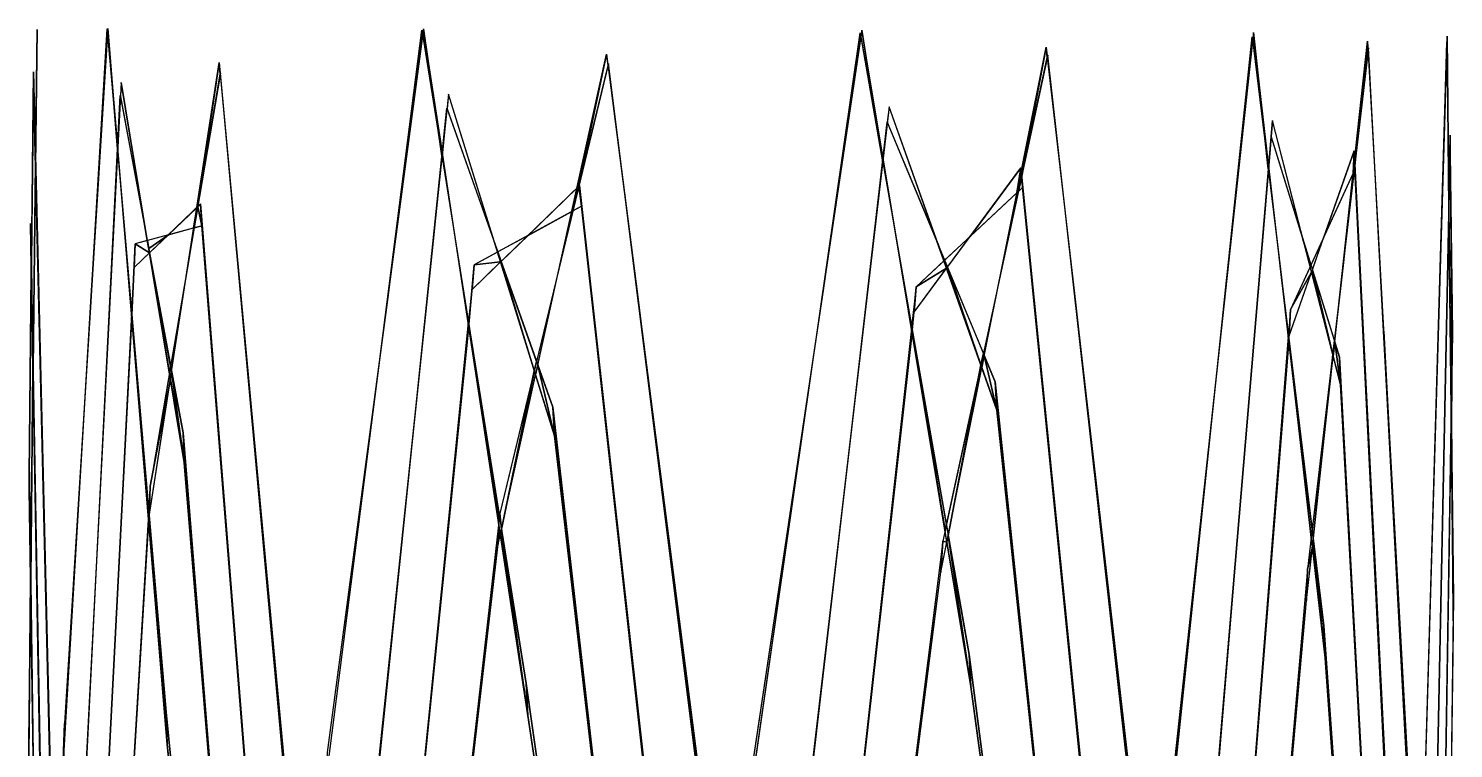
# Model space of a CAD drawing. Header units: metres. Extents: x -336 to 91, y -252 to 264.
# Drawn here: x 7.1 to 91, y -151 to -108.6 of the extents above; entities that cross this region are included whole.
import ezdxf

# ---------------------------------------------------------------- set-up
doc = ezdxf.new("R2010")
doc.units = ezdxf.units.M

msp = doc.modelspace()

# ---------------------------------------------------------------- linework, layer by layer
for p, q in [((7.561676, -108.64694, -415.6922), (7.055633, -150.58237, -415.6922)), ((7.055786, -152.48373, -414.6922), (7.561676, -108.64694, -415.6922)), ((9.136536, -151.43607, -413.6922), (11.689056, -108.60188, -412.6922)), ((11.740448, -108.58696, -411.6922), (9.171753, -149.53436, -412.6922)), ((11.689056, -108.60188, -412.6922), (15.173065, -148.87527, -411.6922)), ((15.237671, -150.77658, -410.6922), (11.740448, -108.58696, -411.6922)), ((24.567017, -153.14209, -409.6922), (30.24292, -108.68863, -408.6922)), ((30.343628, -108.59639, -407.6922), (24.659088, -151.2414, -408.6922)), ((30.24292, -108.68863, -408.6922), (36.387634, -147.17102, -407.6922)), ((36.494537, -149.06973, -406.6922), (30.343628, -108.59639, -407.6922)), ((49.46353, -154.84393, -405.6922), (56.068756, -108.84459, -404.6922)), ((56.17752, -108.67523, -403.6922), (49.574493, -152.94733, -404.6922)), ((56.068756, -108.84459, -404.6922), (62.49884, -145.47243, -403.6922)), ((62.60547, -147.36475, -402.6922), (56.17752, -108.67523, -403.6922)), ((74.20236, -156.53874, -401.6922), (79.183716, -109.06952, -400.6922)), ((79.26068, -108.82333, -399.6922), (74.29141, -154.65, -400.6922)), ((79.183716, -109.06952, -400.6922), (83.41379, -143.78223, -399.6922)), ((83.47714, -145.66508, -398.6922), (79.26068, -108.82333, -399.6922)), ((90.66794, -109.0405, -395.6922), (89.253296, -156.34595, -396.6922)), ((91.04541, -143.97418, -394.6922), (90.66794, -109.0405, -395.6922)), ((60.834106, -140.62668, -386.6922), (67.03439, -109.68034, -387.6922)), ((67.03439, -109.68034, -387.6922), (72.78412, -159.70586, -388.6922)), ((82.38385, -142.29295, -390.6922), (85.988464, -109.3262, -391.6922)), ((86.04285, -109.72479, -392.6922), (82.44992, -140.43842, -391.6922)), ((85.988464, -109.3262, -391.6922), (88.67569, -158.03238, -392.6922)), ((88.71356, -159.8958, -393.6922), (86.04285, -109.72479, -392.6922)), ((89.220825, -158.22357, -397.6922), (90.65271, -109.36311, -396.6922)), ((90.65271, -109.36311, -396.6922), (91.0477, -142.1032, -395.6922)), ((14.17215, -137.34618, -378.6922), (18.288147, -110.590164, -379.6922)), ((18.288147, -110.590164, -379.6922), (23.173065, -163.00609, -380.6922)), ((34.736847, -138.97684, -382.6922), (41.129303, -110.10182, -383.6922)), ((41.23987, -110.650024, -384.6922), (34.842133, -137.16154, -383.6922)), ((41.129303, -110.10182, -383.6922), (47.71927, -161.36488, -384.6922)), ((47.831818, -163.19131, -385.6922), (41.23987, -110.650024, -384.6922)), ((67.13608, -110.15398, -388.6922), (60.94336, -138.79001, -387.6922)), ((72.87689, -161.55278, -389.6922), (67.13608, -110.15398, -388.6922)), ((7.091736, -135.73679, -374.6922), (7.340668, -111.14502, -375.6922)), ((7.340668, -111.14502, -375.6922), (8.629333, -164.62614, -376.6922)), ((18.364899, -111.21202, -380.6922), (14.234619, -135.55496, -379.6922)), ((23.260803, -164.80948, -381.6922), (18.364899, -111.21202, -380.6922)), ((7.353699, -111.83914, -376.6922), (7.087311, -133.97322, -375.6922)), ((8.659637, -166.40396, -377.6922), (7.353699, -111.83914, -376.6922)), ((9.673798, -167.97186, -373.6922), (12.461853, -112.530304, -372.6922)), ((12.516602, -111.76439, -371.6922), (9.713501, -166.2242, -372.6922)), ((12.461853, -112.530304, -372.6922), (16.16278, -132.41922, -371.6922)), ((16.231293, -134.15192, -370.6922), (12.516602, -111.76439, -371.6922)), ((31.816895, -112.448105, -367.6922), (26.006317, -167.79462, -368.6922)), ((38.059296, -132.59424, -366.6922), (31.816895, -112.448105, -367.6922)), ((25.910156, -169.51163, -369.6922), (31.715485, -113.28428, -368.6922)), ((31.715485, -113.28428, -368.6922), (37.951904, -130.89508, -367.6922)), ((57.783447, -113.19539, -363.6922), (51.20642, -169.33719, -364.6922)), ((64.13797, -131.06685, -362.6922), (57.783447, -113.19539, -363.6922)), ((51.093994, -171.02008, -365.6922), (57.672028, -114.0999, -364.6922)), ((57.672028, -114.0999, -364.6922), (64.03406, -129.40321, -363.6922)), ((80.37213, -114.00391, -359.6922), (75.57727, -170.84991, -360.6922)), ((84.386505, -129.5717, -358.6922), (80.37213, -114.00391, -359.6922)), ((75.48886, -172.4942, -361.6922), (80.29788, -114.9758, -360.6922)), ((80.29788, -114.9758, -360.6922), (84.3262, -127.94635, -359.6922)), ((90.85779, -114.87285, -355.6922), (89.696014, -172.328, -356.6922)), ((90.97769, -128.11017, -354.6922), (90.85779, -114.87285, -355.6922)), ((81.36365, -126.68689, -350.6922), (85.18457, -115.80149, -351.6922)), ((85.18457, -115.80149, -351.6922), (88.10498, -173.7707, -352.6922)), ((89.66745, -173.93265, -357.6922), (90.84671, -115.910736, -356.6922)), ((90.84671, -115.910736, -356.6922), (90.984314, -126.527695, -355.6922)), ((59.260773, -125.30307, -346.6922), (65.54547, -116.78693, -347.6922)), ((65.54547, -116.78693, -347.6922), (71.42139, -175.17508, -348.6922)), ((85.24182, -116.90279, -352.6922), (81.435455, -125.147995, -351.6922)), ((88.14676, -175.33224, -353.6922), (85.24182, -116.90279, -352.6922)), ((33.215393, -123.96052, -342.6922), (39.534668, -117.82858, -343.6922)), ((39.534668, -117.82858, -343.6922), (46.09378, -176.53828, -344.6922)), ((65.65015, -117.9505, -348.6922), (59.371155, -123.81035, -347.6922)), ((71.5155, -176.69069, -349.6922), (65.65015, -117.9505, -348.6922)), ((13.289337, -122.66246, -338.6922), (17.201874, -118.924385, -339.6922)), ((17.201874, -118.924385, -339.6922), (21.906982, -177.8591, -340.6922)), ((39.64435, -119.05214, -344.6922), (33.317352, -122.5172, -343.6922)), ((46.20227, -178.0065, -345.6922), (39.64435, -119.05214, -344.6922)), ((7.191223, -121.40983, -336.6922), (7.182342, -120.07187, -335.6922)), ((7.182342, -120.07187, -335.6922), (8.217194, -179.1346, -336.6922)), ((17.274536, -120.20566, -340.6922), (13.349152, -121.27019, -339.6922)), ((21.992004, -179.27695, -341.6922), (17.274536, -120.20566, -340.6922)), ((8.243652, -180.49976, -337.6922), (7.191223, -121.40983, -336.6922)), ((13.349152, -121.27019, -339.6922), (10.313751, -180.3629, -338.6922)), ((33.317352, -122.5172, -343.6922), (27.385101, -181.5422, -342.6922)), ((10.270905, -181.6729, -337.6922), (13.289337, -122.66246, -338.6922)), ((27.288757, -182.7953, -341.6922), (33.215393, -123.96052, -342.6922)), ((59.371155, -123.81035, -347.6922), (52.8338, -182.66992, -346.6922)), ((81.435455, -125.147995, -351.6922), (76.82205, -183.74483, -350.6922)), ((52.724243, -183.86385, -345.6922), (59.260773, -125.30307, -346.6922)), ((76.73749, -184.87778, -349.6922), (81.36365, -126.68689, -350.6922)), ((90.984314, -126.527695, -355.6922), (90.07675, -184.7651, -354.6922)), ((84.3262, -127.94635, -359.6922), (87.47598, -185.7289, -358.6922)), ((90.052704, -185.83502, -353.6922), (90.97769, -128.11017, -354.6922)), ((64.03406, -129.40321, -363.6922), (70.023865, -186.63423, -362.6922)), ((87.520294, -186.73364, -357.6922), (84.386505, -129.5717, -358.6922)), ((37.951904, -130.89508, -367.6922), (44.46637, -187.48018, -366.6922)), ((70.11911, -187.57286, -361.6922), (64.13797, -131.06685, -362.6922)), ((16.16278, -132.41922, -371.6922), (20.683838, -188.26529, -370.6922)), ((44.575745, -188.35065, -365.6922), (38.059296, -132.59424, -366.6922)), ((7.087311, -133.97322, -375.6922), (7.86731, -188.98804, -374.6922)), ((20.7641, -189.06604, -369.6922), (16.231293, -134.15192, -370.6922)), ((7.889221, -189.71832, -373.6922), (7.091736, -135.73679, -374.6922)), ((14.234619, -135.55496, -379.6922), (10.972351, -189.64719, -378.6922)), ((10.925568, -190.30545, -377.6922), (14.17215, -137.34618, -378.6922)), ((34.842133, -137.16154, -383.6922), (28.798706, -190.24194, -382.6922)), ((28.701294, -190.82712, -381.6922), (34.736847, -138.97684, -382.6922)), ((60.94336, -138.79001, -387.6922), (54.454895, -190.771, -386.6922)), ((54.34259, -191.28229, -385.6922), (60.834106, -140.62668, -386.6922)), ((82.44992, -140.43842, -391.6922), (78.024475, -191.2337, -390.6922)), ((77.94241, -191.67001, -389.6922), (82.38385, -142.29295, -390.6922)), ((91.0477, -142.1032, -395.6922), (90.395905, -191.62927, -394.6922)), ((83.41379, -143.78223, -399.6922), (86.787476, -191.95694, -398.6922)), ((90.375885, -191.98999, -393.6922), (91.04541, -143.97418, -394.6922)), ((62.49884, -145.47243, -403.6922), (68.59415, -192.21625, -402.6922)), ((86.83789, -192.24141, -397.6922), (83.47714, -145.66508, -398.6922)), ((36.387634, -147.17102, -407.6922), (42.848267, -192.40675, -406.6922)), ((68.693146, -192.42403, -401.6922), (62.60547, -147.36475, -402.6922)), ((15.173065, -148.87527, -411.6922), (19.501709, -192.52814, -410.6922)), ((42.958527, -192.53752, -405.6922), (36.494537, -149.06973, -406.6922)), ((9.171753, -149.53436, -412.6922), (7.597107, -192.55647, -413.6922)), ((7.055633, -150.58237, -415.6922), (7.579132, -192.58018, -414.6922)), ((19.582611, -192.58171, -409.6922), (15.237671, -150.77658, -410.6922))]:
    msp.add_line(p, q)
for points in [[(7.561676, -108.64694, -415.6922), (7.467835, -116.422905, -381.85464), (7.470612, -116.53787, -388.5975), (7.470712, -116.53777, -388.5974)], [(11.718292, -108.93997, -412.1977), (11.689056, -108.60188, -412.6922), (10.731781, -124.66613, -412.57605), (10.731881, -124.66603, -412.57596)], [(11.740448, -108.58696, -411.6922), (11.718292, -108.93997, -412.1977), (12.302704, -115.69524, -392.2911), (12.302804, -115.69514, -392.29102)], [(11.740448, -108.58696, -411.6922), (12.302704, -115.69524, -392.2911), (12.312866, -115.49265, -401.36206), (12.312966, -115.49255, -401.36197)], [(30.291107, -108.9904, -408.199), (30.24292, -108.68863, -408.6922), (28.233215, -124.42837, -408.55487), (28.233315, -124.42827, -408.55478)], [(30.343628, -108.59639, -407.6922), (30.291107, -108.9904, -408.199), (31.425385, -116.09403, -388.25223), (31.425484, -116.09393, -388.25214)], [(30.343628, -108.59639, -407.6922), (31.425385, -116.09403, -388.25223), (31.44873, -115.86798, -397.17847), (31.44883, -115.86788, -397.17838)], [(56.11389, -109.10176, -404.2004), (56.068756, -108.84459, -404.6922), (53.90924, -123.8836, -404.52744), (53.90934, -123.8835, -404.52734)], [(56.17752, -108.67523, -403.6922), (56.11389, -109.10176, -404.2004), (57.401794, -116.4381, -384.1603), (57.401894, -116.438, -384.16022)], [(56.17752, -108.67523, -403.6922), (57.401794, -116.4381, -384.1603), (57.42865, -116.20578, -392.9499), (57.42875, -116.20568, -392.9498)], [(79.21033, -109.287796, -400.20193), (79.183716, -109.06952, -400.6922), (77.675446, -123.44229, -400.50308), (77.675545, -123.44219, -400.503)], [(79.26068, -108.82333, -399.6922), (79.21033, -109.287796, -400.20193), (80.13199, -116.851105, -379.91623), (80.13209, -116.851006, -379.91614)], [(79.26068, -108.82333, -399.6922), (80.13199, -116.851105, -379.91623), (80.15213, -116.61233, -388.8505), (80.15223, -116.61223, -388.8504)], [(90.66794, -109.0405, -395.6922), (90.6543, -109.49608, -396.20663), (90.770966, -119.16608, -375.9105), (90.771065, -119.16598, -375.9104)], [(90.66794, -109.0405, -395.6922), (90.770966, -119.16608, -375.9105), (90.775116, -118.96069, -385.17575), (90.775215, -118.960594, -385.17566)], [(65.56723, -117.00313, -359.364), (65.59506, -117.27981, -368.2247), (67.03439, -109.68034, -387.6922), (67.03449, -109.680244, -387.6921)], [(67.105225, -110.29663, -387.99347), (67.03439, -109.68034, -387.6922), (65.59506, -117.27981, -368.2247), (65.59516, -117.27971, -368.2246)], [(85.21481, -116.401794, -362.8621), (85.22894, -116.68231, -370.33347), (85.988464, -109.3262, -391.6922), (85.98856, -109.3261, -391.6921)], [(86.02084, -109.91295, -391.8959), (85.988464, -109.3262, -391.6922), (85.22894, -116.68231, -370.33347), (85.22904, -116.68221, -370.33337)], [(86.93167, -126.42192, -392.59705), (86.04285, -109.72479, -392.6922), (86.02084, -109.91295, -391.8959), (86.02094, -109.91285, -391.8958)], [(90.6543, -109.49608, -396.20663), (90.65271, -109.36311, -396.6922), (90.37961, -118.68228, -396.38947), (90.37971, -118.68218, -396.38937)], [(16.97232, -119.14371, -351.27258), (17.028198, -119.09033, -359.95798), (18.288147, -110.590164, -379.6922), (18.288246, -110.590065, -379.6921)], [(18.352753, -111.28352, -380.1047), (18.288147, -110.590164, -379.6922), (17.028198, -119.09033, -359.95798), (17.028297, -119.09023, -359.9579)], [(39.386993, -117.97187, -356.4877), (39.499237, -117.862946, -355.69827), (41.129303, -110.10182, -383.6922), (41.129402, -110.10172, -383.6921)], [(41.213715, -110.75842, -383.98074), (41.129303, -110.10182, -383.6922), (39.499237, -117.862946, -355.69827), (39.499336, -117.86285, -355.69818)], [(42.86792, -123.626396, -384.5504), (41.23987, -110.650024, -384.6922), (41.213715, -110.75842, -383.98074), (41.213814, -110.75832, -383.98065)], [(68.762665, -124.717255, -388.5865), (67.13608, -110.15398, -388.6922), (67.105225, -110.29663, -387.99347), (67.10532, -110.29653, -387.99338)], [(7.353699, -111.83914, -376.6922), (7.340668, -111.14502, -375.6922), (7.227478, -122.325966, -376.17633), (7.227578, -122.32587, -376.17624)], [(7.353699, -111.83914, -376.6922), (7.467835, -116.422905, -381.85464), (7.340668, -111.14502, -375.6922), (7.340768, -111.14492, -375.6921)], [(19.293304, -121.37577, -380.5506), (18.364899, -111.21202, -380.6922), (18.352753, -111.28352, -380.1047), (18.352852, -111.283424, -380.1046)], [(7.353699, -111.83914, -376.6922), (7.466339, -116.54615, -387.4782), (7.467835, -116.422905, -381.85464), (7.467935, -116.422806, -381.85455)], [(12.461853, -112.530304, -372.6922), (12.312866, -115.49265, -401.36206), (12.32016, -115.58064, -391.58493), (12.32026, -115.58054, -391.58484)], [(12.461853, -112.530304, -372.6922), (12.32016, -115.58064, -391.58493), (12.473846, -112.59482, -374.35495), (12.473947, -112.59472, -374.35486)], [(12.516602, -111.76439, -371.6922), (12.473846, -112.59482, -374.35495), (14.052673, -121.0794, -356.00565), (14.052773, -121.0793, -356.00555)], [(12.516602, -111.76439, -371.6922), (14.052673, -121.0794, -356.00565), (14.061798, -121.07693, -364.03238), (14.061898, -121.07683, -364.0323)], [(34.599304, -121.42782, -368.26758), (31.816895, -112.448105, -367.6922), (31.725983, -113.31396, -370.65698), (31.726082, -113.31386, -370.6569)], [(31.715485, -113.28428, -368.6922), (31.44873, -115.86798, -397.17847), (31.454132, -115.90353, -387.37183), (31.454231, -115.90343, -387.37173)], [(31.715485, -113.28428, -368.6922), (31.454132, -115.90353, -387.37183), (31.725983, -113.31396, -370.65698), (31.726082, -113.31386, -370.6569)], [(60.66443, -121.29787, -364.3807), (57.783447, -113.19539, -363.6922), (57.6763, -114.11014, -367.14575), (57.6764, -114.11004, -367.14566)], [(57.672028, -114.0999, -364.6922), (57.42865, -116.20578, -392.9499), (57.4299, -116.21326, -383.18268), (57.43, -116.21316, -383.1826)], [(57.672028, -114.0999, -364.6922), (57.4299, -116.21326, -383.18268), (57.6763, -114.11014, -367.14575), (57.6764, -114.11004, -367.14566)], [(80.37213, -114.00391, -359.6922), (80.15213, -116.61233, -388.8505), (80.15729, -116.657455, -379.00357), (80.15739, -116.65736, -379.00348)], [(80.37213, -114.00391, -359.6922), (80.15729, -116.657455, -379.00357), (80.29788, -114.9758, -360.6922), (80.29798, -114.9757, -360.6921)], [(80.37213, -114.00391, -359.6922), (80.29788, -114.9758, -360.6922), (82.212006, -121.13902, -359.72546), (82.212105, -121.13892, -359.72537)], [(90.85779, -114.87285, -355.6922), (90.775116, -118.96069, -385.17575), (90.77847, -119.26882, -375.61108), (90.77857, -119.26872, -375.611)], [(90.85779, -114.87285, -355.6922), (90.77847, -119.26882, -375.61108), (90.84671, -115.910736, -356.6922), (90.84681, -115.91064, -356.6921)], [(90.85779, -114.87285, -355.6922), (90.84671, -115.910736, -356.6922), (90.914734, -121.15806, -355.70767), (90.91483, -121.15796, -355.70758)], [(12.309937, -115.77918, -382.20938), (12.302704, -115.69524, -392.2911), (11.810242, -125.48762, -372.43506), (11.810342, -125.48752, -372.43497)], [(12.948151, -123.15646, -411.6823), (12.32016, -115.58064, -391.58493), (12.309937, -115.77918, -382.20938), (12.310037, -115.77908, -382.2093)], [(32.62149, -123.58495, -407.66357), (31.454132, -115.90353, -387.37183), (31.430664, -116.12705, -378.15244), (31.430763, -116.12695, -378.15234)], [(85.18457, -115.80149, -351.6922), (83.38986, -120.91446, -351.71408), (85.13464, -117.13493, -372.1907), (85.13474, -117.134834, -372.1906)], [(85.18457, -115.80149, -351.6922), (85.13464, -117.13493, -372.1907), (85.21481, -116.401794, -362.8621), (85.21491, -116.401695, -362.862)], [(7.466339, -116.54615, -387.4782), (7.325317, -128.23273, -372.26624), (7.331543, -128.58781, -383.13232), (7.331643, -128.5877, -383.13223)], [(7.466339, -116.54615, -387.4782), (7.331543, -128.58781, -383.13232), (7.469147, -116.663475, -395.0289), (7.469247, -116.663376, -395.0288)], [(7.470612, -116.53787, -388.5975), (7.469147, -116.663475, -395.0289), (8.617981, -164.66403, -380.50128), (8.618081, -164.66393, -380.5012)], [(7.470612, -116.53787, -388.5975), (8.617981, -164.66403, -380.50128), (8.625366, -164.46216, -378.8318), (8.625466, -164.46205, -378.8317)], [(31.430664, -116.12705, -378.15244), (31.425385, -116.09403, -388.25223), (30.906158, -121.12306, -368.34027), (30.906258, -121.12296, -368.34018)], [(57.402863, -116.444084, -374.1472), (57.401794, -116.4381, -384.1603), (57.274048, -117.54368, -364.26117), (57.274147, -117.54358, -364.26108)], [(58.622803, -123.393196, -403.65625), (57.4299, -116.21326, -383.18268), (57.402863, -116.444084, -374.1472), (57.40296, -116.443985, -374.1471)], [(80.13739, -116.89547, -370.3372), (80.15213, -116.61233, -388.8505), (80.13199, -116.851105, -379.91623), (80.13209, -116.851006, -379.91614)], [(80.13739, -116.89547, -370.3372), (80.15729, -116.657455, -379.00357), (80.15213, -116.61233, -388.8505), (80.15223, -116.61223, -388.8504)], [(80.13739, -116.89547, -370.3372), (80.912445, -123.25561, -375.58847), (80.15729, -116.657455, -379.00357), (80.15739, -116.65736, -379.00348)], [(85.13464, -117.13493, -372.1907), (85.19003, -117.01498, -377.1451), (85.21481, -116.401794, -362.8621), (85.21491, -116.401695, -362.862)], [(85.22894, -116.68231, -370.33347), (85.21481, -116.401794, -362.8621), (85.19003, -117.01498, -377.1451), (85.19013, -117.01488, -377.14502)], [(85.240204, -116.90624, -361.8548), (85.22894, -116.68231, -370.33347), (85.19003, -117.01498, -377.1451), (85.19013, -117.01488, -377.14502)], [(51.20642, -169.33719, -364.6922), (51.093994, -171.02008, -365.6922), (57.274048, -117.54368, -364.26117), (57.274147, -117.54358, -364.26108)], [(65.54547, -116.78693, -347.6922), (62.55539, -120.838684, -347.7079), (65.3147, -118.263565, -368.1645), (65.3148, -118.263466, -368.1644)], [(65.54547, -116.78693, -347.6922), (65.3147, -118.263565, -368.1645), (65.56723, -117.00313, -359.364), (65.56733, -117.00303, -359.36392)], [(65.3147, -118.263565, -368.1645), (65.399445, -118.18448, -375.66907), (65.56723, -117.00313, -359.364), (65.56733, -117.00303, -359.36392)], [(65.59506, -117.27981, -368.2247), (65.56723, -117.00313, -359.364), (65.399445, -118.18448, -375.66907), (65.39954, -118.18438, -375.66898)], [(65.65015, -117.9505, -348.6922), (65.59506, -117.27981, -368.2247), (65.399445, -118.18448, -375.66907), (65.39954, -118.18438, -375.66898)], [(65.65015, -117.9505, -348.6922), (71.35187, -174.48438, -361.1267), (65.59506, -117.27981, -368.2247), (65.59516, -117.27971, -368.2246)], [(80.13739, -116.89547, -370.3372), (75.57727, -170.84991, -360.6922), (75.48886, -172.4942, -361.6922), (75.48896, -172.4941, -361.6921)], [(80.13739, -116.89547, -370.3372), (80.13199, -116.851105, -379.91623), (75.57727, -170.84991, -360.6922), (75.57737, -170.84981, -360.6921)], [(85.19003, -117.01498, -377.1451), (85.13464, -117.13493, -372.1907), (84.54297, -122.54635, -391.78296), (84.54307, -122.54625, -391.78287)], [(85.374756, -119.57677, -357.08124), (85.24182, -116.90279, -352.6922), (85.240204, -116.90624, -361.8548), (85.2403, -116.90614, -361.8547)], [(39.386993, -117.97187, -356.4877), (36.497864, -120.775345, -343.70328), (39.079346, -119.36157, -366.73825), (39.079445, -119.36147, -366.73816)], [(39.079346, -119.36157, -366.73825), (39.146484, -119.32481, -360.57056), (39.386993, -117.97187, -356.4877), (39.387093, -117.97177, -356.4876)], [(39.499237, -117.862946, -355.69827), (39.386993, -117.97187, -356.4877), (39.146484, -119.32481, -360.57056), (39.146584, -119.32471, -360.57047)], [(39.64435, -119.05214, -344.6922), (39.499237, -117.862946, -355.69827), (39.146484, -119.32481, -360.57056), (39.146584, -119.32471, -360.57047)], [(39.64435, -119.05214, -344.6922), (39.534668, -117.82858, -343.6922), (39.499237, -117.862946, -355.69827), (39.499336, -117.86285, -355.69818)], [(39.64435, -119.05214, -344.6922), (45.908844, -174.88281, -360.25952), (39.534668, -117.82858, -343.6922), (39.534767, -117.82848, -343.6921)], [(65.399445, -118.18448, -375.66907), (65.3147, -118.263565, -368.1645), (64.4624, -122.517426, -387.76892), (64.4625, -122.51733, -387.76883)], [(65.65015, -117.9505, -348.6922), (71.31802, -174.71286, -373.01297), (71.35187, -174.48438, -361.1267), (71.35197, -174.48427, -361.12662)], [(16.97232, -119.14371, -351.27258), (15.300476, -120.741005, -339.69775), (16.788696, -120.33742, -360.50217), (16.788795, -120.33732, -360.50208)], [(16.788696, -120.33742, -360.50217), (16.817932, -120.32948, -370.00964), (16.97232, -119.14371, -351.27258), (16.97242, -119.14361, -351.2725)], [(17.028198, -119.09033, -359.95798), (16.97232, -119.14371, -351.27258), (16.817932, -120.32948, -370.00964), (16.818031, -120.329384, -370.00955)], [(17.274536, -120.20566, -340.6922), (17.028198, -119.09033, -359.95798), (16.817932, -120.32948, -370.00964), (16.818031, -120.329384, -370.00955)], [(17.274536, -120.20566, -340.6922), (17.201874, -118.924385, -339.6922), (17.028198, -119.09033, -359.95798), (17.028297, -119.09023, -359.9579)], [(17.274536, -120.20566, -340.6922), (21.703491, -175.31027, -358.22464), (17.201874, -118.924385, -339.6922), (17.201973, -118.924286, -339.6921)], [(39.64435, -119.05214, -344.6922), (45.876404, -175.0769, -375.59988), (45.908844, -174.88281, -360.25952), (45.908943, -174.8827, -360.25943)], [(89.253296, -156.34595, -396.6922), (89.220825, -158.22357, -397.6922), (90.37961, -118.68228, -396.38947), (90.37971, -118.68218, -396.38937)], [(90.774536, -119.46157, -366.45938), (90.770966, -119.16608, -375.9105), (89.696014, -172.328, -356.6922), (89.69611, -172.3279, -356.6921)], [(90.774536, -119.46157, -366.45938), (90.775116, -118.96069, -385.17575), (90.770966, -119.16608, -375.9105), (90.771065, -119.16598, -375.9104)], [(90.774536, -119.46157, -366.45938), (90.77847, -119.26882, -375.61108), (90.775116, -118.96069, -385.17575), (90.775215, -118.960594, -385.17566)], [(90.774536, -119.46157, -366.45938), (90.83203, -124.227455, -373.40042), (90.77847, -119.26882, -375.61108), (90.77857, -119.26872, -375.611)], [(7.225189, -122.51715, -353.13126), (7.182342, -120.07187, -335.6922), (7.191223, -121.40983, -336.6922), (7.191323, -121.40973, -336.6921)], [(39.146484, -119.32481, -360.57056), (39.079346, -119.36157, -366.73825), (38.432373, -122.284, -370.0642), (38.432472, -122.2839, -370.06412)], [(88.094604, -173.56508, -362.81467), (85.374756, -119.57677, -357.08124), (88.074066, -173.87036, -372.499), (88.074165, -173.87025, -372.4989)], [(90.774536, -119.46157, -366.45938), (89.696014, -172.328, -356.6922), (89.66745, -173.93265, -357.6922), (89.66755, -173.93254, -357.6921)], [(15.300476, -120.741005, -339.69775), (14.061798, -121.07693, -364.03238), (14.140778, -121.552925, -372.20334), (14.140878, -121.552826, -372.20325)], [(15.300476, -120.741005, -339.69775), (14.140778, -121.552925, -372.20334), (14.187561, -121.8043, -363.8925), (14.187661, -121.8042, -363.8924)], [(16.817932, -120.32948, -370.00964), (16.788696, -120.33742, -360.50217), (16.517609, -122.09951, -380.7132), (16.517708, -122.09941, -380.7131)], [(17.274536, -120.20566, -340.6922), (21.68637, -175.44978, -375.6097), (21.703491, -175.31027, -358.22464), (21.70359, -175.31017, -358.22455)], [(36.497864, -120.775345, -343.70328), (34.714203, -121.752205, -362.06152), (34.912903, -122.31334, -356.08173), (34.913002, -122.31324, -356.08163)], [(62.55539, -120.838684, -347.7079), (61.05548, -122.23847, -360.01468), (61.223694, -122.64317, -355.92407), (61.223793, -122.643074, -355.92398)], [(83.38986, -120.91446, -351.71408), (82.64401, -122.53002, -357.55527), (82.727936, -122.800186, -355.54474), (82.728035, -122.80009, -355.54465)], [(7.225189, -122.51715, -353.13126), (7.191223, -121.40983, -336.6922), (7.219452, -122.99432, -356.43378), (7.219552, -122.994225, -356.4337)], [(13.146698, -125.45133, -375.12463), (13.349152, -121.27019, -339.6922), (13.138977, -125.36209, -393.39035), (13.139077, -125.36199, -393.39026)], [(13.146698, -125.45133, -375.12463), (13.289337, -122.66246, -338.6922), (13.349152, -121.27019, -339.6922), (13.349252, -121.27009, -339.6921)], [(14.183167, -121.80847, -355.6559), (13.349152, -121.27019, -339.6922), (13.289337, -122.66246, -338.6922), (13.289437, -122.66236, -338.6921)], [(13.349152, -121.27019, -339.6922), (14.183167, -121.80847, -355.6559), (14.052673, -121.0794, -356.00565), (14.052773, -121.0793, -356.00555)], [(14.052673, -121.0794, -356.00565), (14.140778, -121.552925, -372.20334), (14.061798, -121.07693, -364.03238), (14.061898, -121.07683, -364.0323)], [(14.140778, -121.552925, -372.20334), (14.052673, -121.0794, -356.00565), (14.183167, -121.80847, -355.6559), (14.183267, -121.80837, -355.65582)], [(23.173065, -163.00609, -380.6922), (19.293304, -121.37577, -380.5506), (23.146545, -163.55873, -382.2623), (23.146645, -163.55862, -382.2622)], [(26.006317, -167.79462, -368.6922), (25.910156, -169.51163, -369.6922), (30.906158, -121.12306, -368.34027), (30.906258, -121.12296, -368.34018)], [(33.317352, -122.5172, -343.6922), (34.88275, -122.34258, -349.87146), (34.701904, -121.75893, -355.95895), (34.702003, -121.75883, -355.95886)], [(34.714203, -121.752205, -362.06152), (34.599304, -121.42782, -368.26758), (34.701904, -121.75893, -355.95895), (34.702003, -121.75883, -355.95886)], [(61.05548, -122.23847, -360.01468), (60.66443, -121.29787, -364.3807), (61.01297, -122.27812, -355.95578), (61.01307, -122.27802, -355.9557)], [(82.64401, -122.53002, -357.55527), (82.212006, -121.13902, -359.72546), (82.596985, -122.63193, -355.62387), (82.597084, -122.63183, -355.62378)], [(90.984314, -126.527695, -355.6922), (90.914734, -121.15806, -355.70767), (90.97107, -127.378136, -356.46863), (90.97117, -127.37804, -356.46854)], [(7.225403, -122.53038, -363.23984), (7.220276, -123.040085, -366.31052), (7.320252, -128.65402, -383.28467), (7.320352, -128.65392, -383.28458)], [(7.227478, -122.325966, -376.17633), (7.225189, -122.51715, -353.13126), (7.225403, -122.53038, -363.23984), (7.225503, -122.53028, -363.23975)], [(7.225403, -122.53038, -363.23984), (7.320252, -128.65402, -383.28467), (7.325317, -128.23273, -372.26624), (7.325418, -128.23262, -372.26614)], [(14.187561, -121.8043, -363.8925), (14.183167, -121.80847, -355.6559), (15.361786, -128.91165, -372.2525), (15.361886, -128.91154, -372.2524)], [(14.187561, -121.8043, -363.8925), (15.361786, -128.91165, -372.2525), (15.432526, -128.49478, -370.78943), (15.432626, -128.49467, -370.78934)], [(16.517609, -122.09951, -380.7132), (15.432526, -128.49478, -370.78943), (15.487976, -128.79272, -374.04987), (15.488076, -128.79262, -374.04977)], [(33.317352, -122.5172, -343.6922), (32.982697, -125.84698, -391.31155), (33.00885, -126.010826, -375.05252), (33.00895, -126.01073, -375.05243)], [(33.317352, -122.5172, -343.6922), (33.00885, -126.010826, -375.05252), (33.215393, -123.96052, -342.6922), (33.215492, -123.96042, -342.6921)], [(33.317352, -122.5172, -343.6922), (33.215393, -123.96052, -342.6922), (34.88275, -122.34258, -349.87146), (34.88285, -122.34248, -349.87137)], [(34.912903, -122.31334, -356.08173), (34.88275, -122.34258, -349.87146), (36.8703, -128.75702, -372.20267), (36.8704, -128.75691, -372.20258)], [(34.912903, -122.31334, -356.08173), (36.8703, -128.75702, -372.20267), (37.0018, -128.21213, -368.32043), (37.0019, -128.21202, -368.32034)], [(38.432373, -122.284, -370.0642), (37.0018, -128.21213, -368.32043), (37.074524, -128.41747, -373.59662), (37.074623, -128.41736, -373.59653)], [(59.371155, -123.81035, -347.6922), (61.169098, -122.71718, -351.7864), (61.01297, -122.27812, -355.95578), (61.01307, -122.27802, -355.9557)], [(64.4624, -122.517426, -387.76892), (63.336273, -127.72478, -368.56046), (63.39215, -127.85917, -374.8), (63.39225, -127.85907, -374.7999)], [(84.54297, -122.54635, -391.78296), (84.02481, -126.97585, -367.78384), (84.049835, -127.05645, -375.3109), (84.049934, -127.05635, -375.31082)], [(7.219452, -122.99432, -356.43378), (7.087311, -133.97322, -375.6922), (7.100311, -134.88995, -376.631), (7.100411, -134.88985, -376.63092)], [(7.219452, -122.99432, -356.43378), (7.100311, -134.88995, -376.631), (7.220276, -123.040085, -366.31052), (7.220376, -123.039986, -366.31042)], [(13.138977, -125.36209, -393.39035), (12.948151, -123.15646, -411.6823), (13.135925, -125.42149, -375.61154), (13.136025, -125.421394, -375.61145)], [(59.109528, -126.165855, -389.09222), (58.622803, -123.393196, -403.65625), (59.09909, -126.25997, -375.59576), (59.09919, -126.25987, -375.59567)], [(59.371155, -123.81035, -347.6922), (59.260773, -125.30307, -346.6922), (61.169098, -122.71718, -351.7864), (61.169197, -122.71708, -351.78632)], [(61.223694, -122.64317, -355.92407), (61.169098, -122.71718, -351.7864), (63.190063, -128.40094, -373.74585), (63.190163, -128.40083, -373.74576)], [(61.223694, -122.64317, -355.92407), (63.190063, -128.40094, -373.74585), (63.336273, -127.72478, -368.56046), (63.336372, -127.72468, -368.56036)], [(74.29141, -154.65, -400.6922), (74.20236, -156.53874, -401.6922), (77.675446, -123.44229, -400.50308), (77.675545, -123.44219, -400.503)], [(81.32068, -126.60582, -366.30313), (80.912445, -123.25561, -375.58847), (81.31055, -126.73435, -372.7215), (81.310646, -126.73425, -372.7214)], [(81.435455, -125.147995, -351.6922), (81.36365, -126.68689, -350.6922), (82.67746, -122.943985, -353.55832), (82.67756, -122.943886, -353.55823)], [(81.435455, -125.147995, -351.6922), (82.67746, -122.943985, -353.55832), (82.596985, -122.63193, -355.62387), (82.597084, -122.63183, -355.62378)], [(82.727936, -122.800186, -355.54474), (82.67746, -122.943985, -353.55832), (83.92877, -127.79662, -373.85498), (83.92887, -127.796524, -373.8549)], [(82.727936, -122.800186, -355.54474), (83.92877, -127.79662, -373.85498), (84.02481, -126.97585, -367.78384), (84.02491, -126.97575, -367.78375)], [(32.982697, -125.84698, -391.31155), (32.62149, -123.58495, -407.66357), (32.97577, -125.91598, -375.60468), (32.97587, -125.91588, -375.60458)], [(47.831818, -163.19131, -385.6922), (47.71927, -161.36488, -384.6922), (42.86792, -123.626396, -384.5504), (42.86802, -123.6263, -384.55032)], [(49.574493, -152.94733, -404.6922), (49.46353, -154.84393, -405.6922), (53.90924, -123.8836, -404.52744), (53.90934, -123.8835, -404.52734)], [(59.371155, -123.81035, -347.6922), (59.109528, -126.165855, -389.09222), (59.143127, -126.35714, -374.66122), (59.143227, -126.35704, -374.66113)], [(59.371155, -123.81035, -347.6922), (59.143127, -126.35714, -374.66122), (59.260773, -125.30307, -346.6922), (59.26087, -125.30297, -346.6921)], [(90.91412, -131.03156, -368.6457), (90.83203, -124.227455, -373.40042), (90.90906, -131.35617, -374.81918), (90.90916, -131.35606, -374.8191)], [(9.171753, -149.53436, -412.6922), (9.136536, -151.43607, -413.6922), (10.731781, -124.66613, -412.57605), (10.731881, -124.66603, -412.57596)], [(24.659088, -151.2414, -408.6922), (24.567017, -153.14209, -409.6922), (28.233215, -124.42837, -408.55487), (28.233315, -124.42827, -408.55478)], [(72.87689, -161.55278, -389.6922), (72.78412, -159.70586, -388.6922), (68.762665, -124.717255, -388.5865), (68.762764, -124.717155, -388.5864)], [(81.435455, -125.147995, -351.6922), (81.32068, -126.60582, -366.30313), (81.350586, -126.85122, -361.793), (81.350685, -126.85112, -361.7929)], [(81.435455, -125.147995, -351.6922), (81.350586, -126.85122, -361.793), (81.36365, -126.68689, -350.6922), (81.36375, -126.68679, -350.6921)], [(9.713501, -166.2242, -372.6922), (9.673798, -167.97186, -373.6922), (11.810242, -125.48762, -372.43506), (11.810342, -125.48752, -372.43497)], [(10.313751, -180.3629, -338.6922), (10.270905, -181.6729, -337.6922), (13.143524, -125.51324, -357.19116), (13.143624, -125.51314, -357.19107)], [(10.313751, -180.3629, -338.6922), (13.143524, -125.51324, -357.19116), (13.135925, -125.42149, -375.61154), (13.136025, -125.421394, -375.61145)], [(13.146698, -125.45133, -375.12463), (13.143524, -125.51324, -357.19116), (14.125671, -137.36159, -380.96518), (14.125772, -137.36148, -380.9651)], [(13.146698, -125.45133, -375.12463), (14.125671, -137.36159, -380.96518), (14.146759, -137.01173, -386.94522), (14.146859, -137.01163, -386.94513)], [(27.385101, -181.5422, -342.6922), (33.001404, -126.084755, -359.24368), (32.97577, -125.91598, -375.60468), (32.97587, -125.91588, -375.60458)], [(27.385101, -181.5422, -342.6922), (27.288757, -182.7953, -341.6922), (33.001404, -126.084755, -359.24368), (33.001503, -126.084656, -359.2436)], [(33.00885, -126.010826, -375.05252), (33.001404, -126.084755, -359.24368), (34.77475, -137.75342, -383.50378), (34.77485, -137.75331, -383.5037)], [(33.00885, -126.010826, -375.05252), (34.77475, -137.75342, -383.50378), (34.82016, -137.35448, -388.09045), (34.82026, -137.35437, -388.09036)], [(52.8338, -182.66992, -346.6922), (52.74707, -183.65932, -355.8551), (59.131897, -126.45756, -361.36145), (59.131996, -126.45746, -361.36136)], [(52.8338, -182.66992, -346.6922), (59.131897, -126.45756, -361.36145), (59.09909, -126.25997, -375.59576), (59.09919, -126.25987, -375.59567)], [(59.143127, -126.35714, -374.66122), (59.131897, -126.45756, -361.36145), (61.077667, -138.16896, -386.10425), (61.077766, -138.16885, -386.10416)], [(59.143127, -126.35714, -374.66122), (61.077667, -138.16896, -386.10425), (61.15442, -137.81409, -389.10162), (61.15452, -137.81398, -389.10153)], [(76.82205, -183.74483, -350.6922), (81.33966, -126.98862, -361.9178), (81.31055, -126.73435, -372.7215), (81.310646, -126.73425, -372.7214)], [(88.71356, -159.8958, -393.6922), (88.67569, -158.03238, -392.6922), (86.93167, -126.42192, -392.59705), (86.93177, -126.42182, -392.59695)], [(76.82205, -183.74483, -350.6922), (76.79553, -184.14763, -364.59546), (81.33966, -126.98862, -361.9178), (81.33976, -126.98852, -361.9177)], [(81.350586, -126.85122, -361.793), (81.33966, -126.98862, -361.9178), (82.66681, -138.58453, -388.226), (82.66691, -138.58443, -388.22592)], [(81.350586, -126.85122, -361.793), (82.66681, -138.58453, -388.226), (82.72244, -138.10887, -387.66208), (82.72254, -138.10876, -387.662)], [(84.386505, -129.5717, -358.6922), (84.049835, -127.05645, -375.3109), (83.95697, -127.90587, -381.95184), (83.95707, -127.90577, -381.95175)], [(84.386505, -129.5717, -358.6922), (84.3262, -127.94635, -359.6922), (84.049835, -127.05645, -375.3109), (84.049934, -127.05635, -375.31082)], [(90.97107, -127.378136, -356.46863), (90.91412, -131.03156, -368.6457), (90.921326, -131.62799, -367.2613), (90.921425, -131.62788, -367.2612)], [(90.97107, -127.378136, -356.46863), (90.921326, -131.62799, -367.2613), (90.97769, -128.11017, -354.6922), (90.97779, -128.11006, -354.6921)], [(38.059296, -132.59424, -366.6922), (37.074524, -128.41747, -373.59662), (36.945587, -128.99991, -378.76913), (36.945686, -128.9998, -378.76904)], [(38.059296, -132.59424, -366.6922), (37.951904, -130.89508, -367.6922), (37.074524, -128.41747, -373.59662), (37.074623, -128.41736, -373.59653)], [(63.190063, -128.40094, -373.74585), (61.15442, -137.81409, -389.10162), (61.267975, -138.46112, -388.70728), (61.268074, -138.46101, -388.70718)], [(63.190063, -128.40094, -373.74585), (61.267975, -138.46112, -388.70728), (63.24991, -128.56921, -380.5866), (63.250008, -128.5691, -380.58652)], [(64.13797, -131.06685, -362.6922), (63.39215, -127.85917, -374.8), (63.24991, -128.56921, -380.5866), (63.250008, -128.5691, -380.58652)], [(64.13797, -131.06685, -362.6922), (64.03406, -129.40321, -363.6922), (63.39215, -127.85917, -374.8), (63.39225, -127.85907, -374.7999)], [(83.92877, -127.79662, -373.85498), (82.72244, -138.10887, -387.66208), (82.785095, -138.62317, -389.37997), (82.785194, -138.62306, -389.37988)], [(83.92877, -127.79662, -373.85498), (82.785095, -138.62317, -389.37997), (83.95697, -127.90587, -381.95184), (83.95707, -127.90577, -381.95175)], [(84.3262, -127.94635, -359.6922), (84.386505, -129.5717, -358.6922), (87.372986, -183.83978, -368.35312), (87.373085, -183.83968, -368.35303)], [(7.320252, -128.65402, -383.28467), (7.178467, -140.40292, -395.63376), (7.187683, -141.05348, -398.05725), (7.187783, -141.05338, -398.05716)], [(7.320252, -128.65402, -383.28467), (7.187683, -141.05348, -398.05725), (7.32666, -129.01317, -393.7891), (7.32676, -129.01306, -393.789)], [(8.087372, -171.72517, -345.37607), (7.331543, -128.58781, -383.13232), (7.32666, -129.01317, -393.7891), (7.32676, -129.01306, -393.789)], [(14.234619, -135.55496, -379.6922), (14.174408, -137.33142, -383.15244), (15.417786, -129.24902, -377.0051), (15.417886, -129.24892, -377.005)], [(14.234619, -135.55496, -379.6922), (15.417786, -129.24902, -377.0051), (15.361786, -128.91165, -372.2525), (15.361886, -128.91154, -372.2524)], [(16.231293, -134.15192, -370.6922), (15.487976, -128.79272, -374.04987), (15.417786, -129.24902, -377.0051), (15.417886, -129.24892, -377.005)], [(16.231293, -134.15192, -370.6922), (16.16278, -132.41922, -371.6922), (15.487976, -128.79272, -374.04987), (15.488076, -128.79262, -374.04977)], [(34.93576, -138.07837, -386.64148), (36.8703, -128.75702, -372.20267), (34.842133, -137.16154, -383.6922), (34.84223, -137.16144, -383.6921)], [(34.93576, -138.07837, -386.64148), (36.945587, -128.99991, -378.76913), (36.8703, -128.75702, -372.20267), (36.8704, -128.75691, -372.20258)], [(64.03406, -129.40321, -363.6922), (64.13797, -131.06685, -362.6922), (69.80313, -184.52515, -372.33344), (69.80323, -184.52504, -372.33334)], [(87.36655, -183.92928, -377.91248), (87.372986, -183.83978, -368.35312), (84.386505, -129.5717, -358.6922), (84.386604, -129.5716, -358.6921)], [(38.059296, -132.59424, -366.6922), (43.9628, -183.10597, -366.2779), (37.951904, -130.89508, -367.6922), (37.952003, -130.89497, -367.6921)], [(69.799164, -184.5503, -381.92007), (69.80313, -184.52515, -372.33344), (64.13797, -131.06685, -362.6922), (64.13807, -131.06674, -362.6921)], [(90.91577, -131.97525, -365.38025), (90.90906, -131.35617, -374.81918), (90.321106, -169.08395, -357.5978), (90.321205, -169.08385, -357.59772)], [(90.921326, -131.62799, -367.2613), (90.91577, -131.97525, -365.38025), (91.03534, -143.04227, -394.037), (91.03544, -143.04216, -394.0369)], [(90.921326, -131.62799, -367.2613), (91.03534, -143.04227, -394.037), (91.0477, -142.1032, -395.6922), (91.0478, -142.10309, -395.6921)], [(16.231293, -134.15192, -370.6922), (19.96167, -179.34488, -370.3606), (16.16278, -132.41922, -371.6922), (16.16288, -132.41911, -371.6921)], [(7.100311, -134.88995, -376.631), (7.091736, -135.73679, -374.6922), (7.170471, -141.06612, -385.76703), (7.170571, -141.06601, -385.76694)], [(7.100311, -134.88995, -376.631), (7.170471, -141.06612, -385.76703), (7.178467, -140.40292, -395.63376), (7.178567, -140.40282, -395.63367)], [(14.234619, -135.55496, -379.6922), (14.146759, -137.01173, -386.94522), (14.174408, -137.33142, -383.15244), (14.174508, -137.33131, -383.15234)], [(14.151855, -137.67743, -380.17798), (14.125671, -137.36159, -380.96518), (11.362457, -183.17874, -378.5148), (11.362557, -183.17863, -378.5147)], [(15.237671, -150.77658, -410.6922), (14.17215, -137.34618, -378.6922), (14.151855, -137.67743, -380.17798), (14.151956, -137.67732, -380.1779)], [(15.237671, -150.77658, -410.6922), (14.174408, -137.33142, -383.15244), (14.17215, -137.34618, -378.6922), (14.17225, -137.34607, -378.6921)], [(15.237671, -150.77658, -410.6922), (15.173065, -148.87527, -411.6922), (14.174408, -137.33142, -383.15244), (14.174508, -137.33131, -383.15234)], [(34.93576, -138.07837, -386.64148), (34.842133, -137.16154, -383.6922), (34.82016, -137.35448, -388.09045), (34.82026, -137.35437, -388.09036)], [(34.77475, -137.75342, -383.50378), (30.107056, -178.75053, -382.5514), (34.736847, -138.97684, -382.6922), (34.736946, -138.97673, -382.6921)], [(34.77475, -137.75342, -383.50378), (34.736847, -138.97684, -382.6922), (34.869568, -138.37733, -383.74762), (34.869667, -138.37723, -383.74753)], [(36.494537, -149.06973, -406.6922), (34.93576, -138.07837, -386.64148), (34.869568, -138.37733, -383.74762), (34.869667, -138.37723, -383.74753)], [(36.494537, -149.06973, -406.6922), (36.387634, -147.17102, -407.6922), (34.93576, -138.07837, -386.64148), (34.93586, -138.07826, -386.6414)], [(60.94336, -138.79001, -387.6922), (61.19046, -138.84799, -387.06354), (61.077667, -138.16896, -386.10425), (61.077766, -138.16885, -386.10416)], [(62.60547, -147.36475, -402.6922), (61.267975, -138.46112, -388.70728), (61.19046, -138.84799, -387.06354), (61.19056, -138.84789, -387.06345)], [(62.60547, -147.36475, -402.6922), (62.49884, -145.47243, -403.6922), (61.267975, -138.46112, -388.70728), (61.268074, -138.46101, -388.70718)], [(82.44992, -140.43842, -391.6922), (82.72946, -139.13211, -389.9511), (82.66681, -138.58453, -388.226), (82.66691, -138.58443, -388.22592)], [(60.94336, -138.79001, -387.6922), (56.21054, -176.70587, -386.5501), (60.834106, -140.62668, -386.6922), (60.834206, -140.62657, -386.6921)], [(60.94336, -138.79001, -387.6922), (60.834106, -140.62668, -386.6922), (61.19046, -138.84799, -387.06354), (61.19056, -138.84789, -387.06345)], [(82.44992, -140.43842, -391.6922), (82.38385, -142.29295, -390.6922), (82.72946, -139.13211, -389.9511), (82.72956, -139.132, -389.95102)], [(83.47714, -145.66508, -398.6922), (82.785095, -138.62317, -389.37997), (82.72946, -139.13211, -389.9511), (82.72956, -139.132, -389.95102)], [(83.47714, -145.66508, -398.6922), (83.41379, -143.78223, -399.6922), (82.785095, -138.62317, -389.37997), (82.785194, -138.62306, -389.37988)], [(7.170471, -141.06612, -385.76703), (7.055633, -150.58237, -415.6922), (7.067108, -151.50278, -415.19244), (7.067208, -151.50267, -415.19235)], [(7.170471, -141.06612, -385.76703), (7.067108, -151.50278, -415.19244), (7.180054, -141.71526, -400.45624), (7.180154, -141.71515, -400.45615)], [(7.602417, -170.30426, -384.15793), (7.187683, -141.05348, -398.05725), (7.180054, -141.71526, -400.45624), (7.180154, -141.71515, -400.45615)], [(82.44992, -140.43842, -391.6922), (79.34433, -176.08446, -390.56656), (82.38385, -142.29295, -390.6922), (82.38395, -142.29285, -390.6921)], [(91.04541, -143.97418, -394.6922), (91.03534, -143.04227, -394.037), (90.6478, -172.4905, -394.5984), (90.647896, -172.49039, -394.5983)], [(83.47714, -145.66508, -398.6922), (85.802704, -177.89462, -398.49216), (83.41379, -143.78223, -399.6922), (83.41389, -143.78212, -399.6921)], [(62.60547, -147.36475, -402.6922), (66.62866, -177.14325, -402.52298), (62.49884, -145.47243, -403.6922), (62.49894, -145.47232, -403.6921)], [(36.494537, -149.06973, -406.6922), (40.644745, -176.97826, -406.54172), (36.387634, -147.17102, -407.6922), (36.387733, -147.17091, -407.6921)], [(15.237671, -150.77658, -410.6922), (17.936493, -176.74338, -410.56244), (15.173065, -148.87527, -411.6922), (15.173165, -148.87517, -411.6921)], [(9.171753, -149.53436, -412.6922), (8.625366, -164.46216, -378.8318), (8.629333, -164.62614, -376.6922), (8.629434, -164.62604, -376.6921)], [(9.171753, -149.53436, -412.6922), (8.629333, -164.62614, -376.6922), (8.634888, -164.68842, -382.098), (8.634988, -164.68831, -382.0979)], [(9.171753, -149.53436, -412.6922), (8.634888, -164.68842, -382.098), (9.136536, -151.43607, -413.6922), (9.136636, -151.43596, -413.6921)]]:
    msp.add_3dface(points)

doc.saveas('drawing.dxf')
